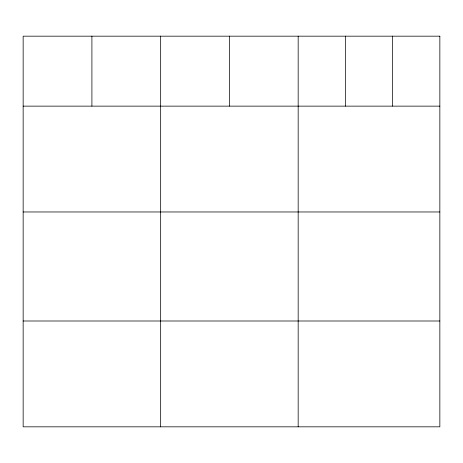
<?xml version="1.0" encoding="UTF-8"?>
<svg xmlns="http://www.w3.org/2000/svg" width="463" height="463" viewBox="0 0 463 463"><rect width="100%" height="100%" fill="white"/><g stroke="black" fill="none" stroke-linecap="round" stroke-linejoin="round"><path stroke-width="0.69" d="M23.15 106.137L439.85 106.137M23.15 211.967L439.85 211.967M23.15 320.998L439.85 320.998M392.624 36.172L392.624 106.137M345.398 36.172L345.398 106.137M298.172 36.172L298.172 426.828M229.416 36.172L229.416 106.137M160.661 36.172L160.661 426.828M91.906 36.172L91.906 106.137M439.85 36.172L23.15 36.172L23.15 426.828L439.85 426.828L439.85 36.172"/></g></svg>
